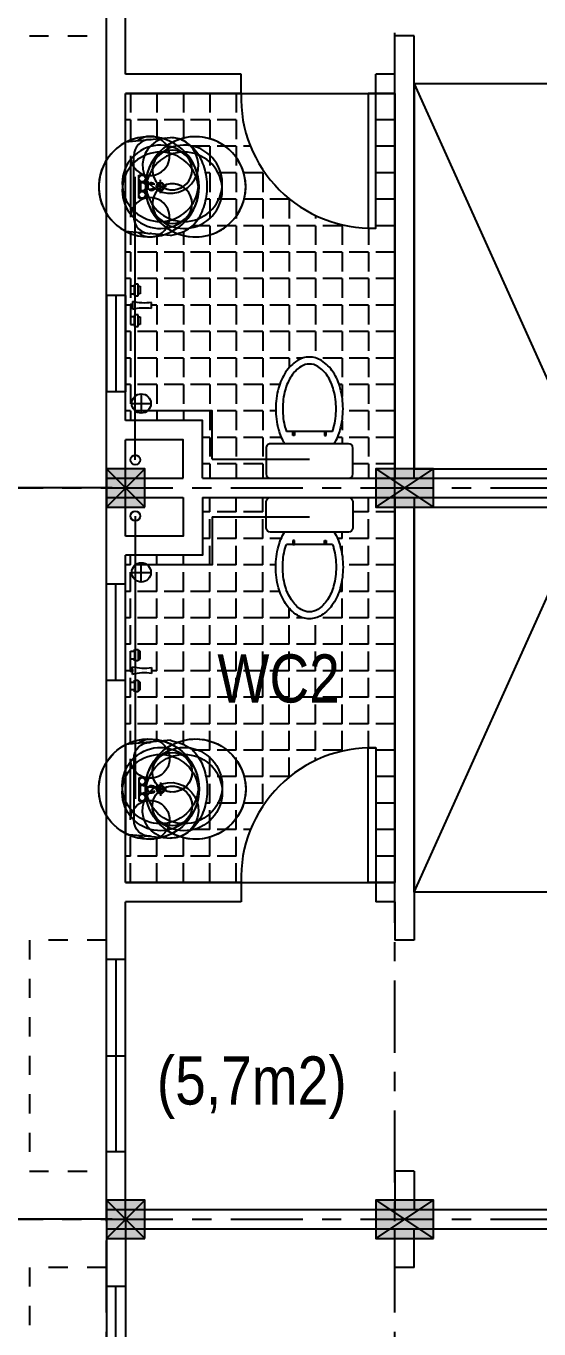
# Model space of a CAD drawing. Header units: millimetres. Extents: x -341 to 79, y 65 to 137.
# Drawn here: x -292.97 to -290.3, y 126.81 to 133.58 of the extents above; entities that cross this region are included whole.
import ezdxf

# ---------------------------------------------------------------- set-up
doc = ezdxf.new("R2010")
doc.units = ezdxf.units.MM
doc.header["$LTSCALE"] = 0.3
doc.header["$MEASUREMENT"] = 0
doc.linetypes.add('ACAD_ISO03W100', pattern=[30, 12, -18])
doc.linetypes.add('CENTER', pattern=[2, 1.25, -0.25, 0.25, -0.25])
doc.layers.get('0').update_dxf_attribs({"linetype": 'CONTINUOUS', "lineweight": 13})
doc.layers.get('DEFPOINTS').update_dxf_attribs({"linetype": 'CONTINUOUS', "lineweight": 13})
for name, color, linetype in [('CHUSO', 141, 'CONTINUOUS'), ('HACTH', 8, 'CONTINUOUS'), ('HATCH', 8, 'CONTINUOUS'), ('KHUNG', 6, 'CONTINUOUS'), ('KT', 8, 'CONTINUOUS'), ('LAYER 1', 1, 'CONTINUOUS'), ('LAYER1', 1, 'CONTINUOUS'), ('LAYER3', 34, 'CONTINUOUS'), ('LAYER8', 8, 'CONTINUOUS'), ('THIETBI', 25, 'CONTINUOUS')]:
    doc.layers.add(name, color=color, linetype=linetype)
doc.styles.add('ATTR', font='romans.shx', dxfattribs={"width": 0.8, "height": 0.7})
doc.styles.add('HELVE-KT', font='VHELVCN.TTF')
doc.dimstyles.new('1-100', dxfattribs={"dimtxt": 0.2, "dimasz": 0.12, "dimexe": 0.12, "dimexo": 0.2, "dimgap": 0.12, "dimtad": 1, "dimdec": 3, "dimzin": 4, "dimdsep": 46, "dimtxsty": 'HELVE-KT', "dimblk1": 'DOT', "dimblk2": 'DOT', "dimsah": 1, "dimcen": -0.18, "dimadec": 3, "dimazin": 0, "dimtfac": 1, "dimtdec": 3, "dimtmove": 2, "dimatfit": 3, "dimldrblk": 'DOT', "dimfxl": 0, "dimtolj": 1, "dimtzin": 4, "dimarcsym": 0})

# ---------------------------------------------------------------- blocks, each defined once
blk = doc.blocks.new('TOILET')
at = {"layer": 'THIETBI', "linetype": 'Continuous'}
for p, q in [((2.25, 0), (-2.25, 0)), ((-2.5, -0.25), (-2.5, -1.75)), ((2.5, -1.75), (2.5, -0.25)), ((-2.25, -2), (2.25, -2)), ((-1.328885587445484, -2.699999999999932), (1.328885587445484, -2.699999999999989)), ((-0.9619002962733703, -2.476023252835319), (-0.9619002962733703, -2.701023903222449)), ((-0.8643275165757132, -2.476023252835319), (-0.9619002962733703, -2.476023252835319)), ((-0.9619002962733703, -2.701023903222449), (-0.8643275165757132, -2.701023903222449)), ((-0.8643275165757132, -2.701023903222449), (-0.8643275165757132, -2.476023252835319)), ((0.8619205168486133, -2.701023903222449), (0.8619205168486133, -2.476023252835319)), ((0.8619205168486133, -2.476023252835319), (0.959493296546043, -2.476023252835319)), ((0.959493296546043, -2.701023903222449), (0.8619205168486133, -2.701023903222449)), ((0.959493296546043, -2.476023252835319), (0.959493296546043, -2.701023903222449))]:
    blk.add_line(p, q, dxfattribs=at)
for centre, radius, start, end in [((-2.25, -0.25), 0.25, 90, 180), ((2.25, -0.25), 0.25, 0, 90), ((-2.25, -1.75), 0.25, 180, 270), ((1.337938406279363, -3.661379033137678), 3.234819193328465, 149.0965747149677, 164.9268623414033), ((-1.337938406280728, -3.661379033138246), 3.234819193329836, 15.07313765860166, 30.90342528502951), ((2.25, -1.75), 0.25, 270, 0), ((2.637457049974273, -4.011362538314529), 4.580641306093185, 164.9268623414104, 180.0000000000054), ((2.637457049974046, -4.011362538315211), 4.180641306093212, 164.9268623413889, 179.9999999999965), ((1.337938406279363, -3.661379033137166), 2.834819193328285, 160.1759760614096, 164.9268623413951), ((-1.337938406280728, -3.661379033138019), 2.834819193329868, 15.07313765856473, 19.82402393859776), ((-2.637457049976319, -4.011362538315325), 4.180641306095254, 5.063761851311246e-12, 15.07313765857124), ((-2.637457049976319, -4.0113625383147), 4.580641306095231, 359.9999999999972, 15.07313765858606), ((2.637457049976774, -4.011362538314927), 4.580641306095572, 180, 195.0731376585856), ((2.637457049976547, -4.011362538314529), 4.180641306095595, 180.0000000000051, 195.0731376585643), ((-2.6374570499745, -4.011362538314586), 4.180641306093665, 344.9268623413959, 359.9999999999953), ((-2.637457049974728, -4.011362538315325), 4.580641306093639, 344.9268623414112, 5.332585182154509e-12), ((1.337938406280728, -4.361346043491835), 3.234819193329827, 195.0731376585933, 213.0315475788831), ((1.337938406280728, -4.361346043491494), 2.834819193329956, 195.0731376585625, 213.0315475788917), ((-1.337938406279591, -4.36134604349229), 2.834819193328596, 326.9684524211129, 344.9268623413986), ((-1.337938406279591, -4.361346043492233), 3.234819193328677, 326.9684524211115, 344.9268623414048), ((0.5168646681931932, -4.895200544554314), 1.85545066632798, 213.0315475788863, 237.5002250693021), ((-0.5168646681929658, -4.89520054455437), 1.855450666327776, 302.4997749306895, 326.968452421117), ((0.5168646681929658, -4.8952005445542), 2.255450666327983, 213.0315475788855, 237.5002250693039), ((0, -5.706522592530462), 0.8934774074695488, 237.5002250693035, 270), ((0, -5.706522592530519), 0.8934774074695326, 270, 302.4997749306894), ((-0.5168646681929658, -4.8952005445542), 2.255450666327892, 302.4997749306941, 326.9684524211124), ((0, -5.706522592530348), 1.293477407469652, 237.5002250693031, 270), ((0, -5.706522592530519), 1.293477407469453, 270, 302.4997749307029)]:
    blk.add_arc(centre, radius, start, end, dxfattribs=at)
blk = doc.blocks.new('la')
at = {"layer": 'THIETBI', "linetype": 'Continuous'}
for p, q in [((-5933.44379870165, 607096.9278938042), (-5954.657236116378, 607330.2757053494)), ((-5445.534738199225, 607330.2757053494), (-5466.748175613953, 607096.9278938042)), ((-5700.095987156405, 607278.0555106837), (-5734.787105645424, 607278.0555106837)), ((-5710.190800530276, 607249.5658061604), (-5715.470036458595, 607195.7922466656)), ((-5700.095987156405, 607309.1017654629), (-5700.095987156405, 607252.294578268)), ((-5665.404868668316, 607278.0555106837), (-5700.095987156405, 607278.0555106837)), ((-5684.721937854214, 607195.7922466656), (-5690.001173785327, 607249.5658061604)), ((-5944.168579871206, 607224.2085182804), (-5944.168579871206, 607229.5737794738)), ((-5759.493611915408, 607200.4494683815), (-5715.012812269291, 607200.4494683815)), ((-5759.493611915408, 607183.478718451), (-5759.493611915408, 607200.4494683815)), ((-5759.493611915408, 607166.5079685205), (-5759.493611915408, 607183.478718451)), ((-5719.692424225992, 607191.9640934139), (-5727.825761422886, 607191.9640934139)), ((-5725.552112052588, 607183.478718451), (-5716.678920921309, 607183.478718451)), ((-5685.179162046312, 607200.4494683815), (-5640.698362400195, 607200.4494683815)), ((-5674.639862261152, 607183.478718451), (-5683.513053392431, 607183.478718451)), ((-5672.366212892717, 607191.9640934139), (-5680.499550089611, 607191.9640934139)), ((-5640.698362400195, 607200.4494683815), (-5640.698362400195, 607183.478718451)), ((-5640.698362400195, 607183.478718451), (-5640.698362400195, 607166.5079685205)), ((-5456.023394444397, 607229.5737794738), (-5456.023394444397, 607224.2085182804)), ((-5700.095987156405, 607139.3547686327), (-5859.314830218813, 607139.3547686327)), ((-5859.31483021858, 607122.3840186977), (-5540.877144096539, 607122.3840186978)), ((-5700.095987156405, 607166.5079685205), (-5759.493611915408, 607166.5079685205)), ((-5727.825761422886, 607174.9933434834), (-5672.366212892717, 607174.9933434834)), ((-5640.698362400195, 607166.5079685205), (-5700.095987156405, 607166.5079685205)), ((-5540.87714409679, 607139.3547686327), (-5700.095987156405, 607139.3547686327)), ((-5466.748175613953, 607096.9278938042), (-5933.44379870165, 607096.9278938042))]:
    blk.add_line(p, q, dxfattribs=at)
for centre, radius in [((-5700.095987156172, 607278.0555106841), 21.21343741315687), ((-5700.095987156172, 607278.0555106841), 16.9707499305255), ((-5742.522861982834, 607183.4787184515), 16.9707499305255), ((-5657.669112330441, 607183.4787184515), 16.9707499305255)]:
    blk.add_circle(centre, radius, dxfattribs=at)
for centre, radius, start, end in [((-5716.921617746491, 607277.7234812875), 198.3889853030901, 106.8298526196501, 126.1394149328383), ((-5698.920439606671, 607218.2127808502), 260.5626604476124, 90, 106.8298526196501), ((-5698.920439606671, 607218.2127808502), 260.5626604477563, 73.17014738034992, 90), ((-5680.919261464987, 607277.7234812875), 198.3889853030873, 53.86058506716174, 73.17014738034992), ((-5786.622446788613, 607339.3522209723), 103.2189295367069, 150.4377224630194, 180), ((-5744.464750194129, 607315.4400154066), 151.686082919052, 126.1394149328383, 150.4377224630194), ((-5653.376129020144, 607315.4400154066), 151.686082919055, 29.56227753698059, 53.86058506716174), ((-5611.218432424728, 607339.3522209723), 103.2189295367252, 0, 29.56227753698059), ((-5809.756896741826, 607330.2757053499), 144.9003393737205, 180, 190.3888578116886), ((-5786.622446788613, 607339.3522209723), 103.2189295367414, 180, 209.5622775369806), ((-5611.218432424728, 607339.3522209723), 103.2189295367332, 330.4377224630194, 0), ((-5744.464750194129, 607363.2644265287), 151.6860829190531, 209.5622775369806, 233.8605850671617), ((-5700.095987156172, 607232.2578273343), 20.03675093646151, 59.74728664221707, 120.2527133577829), ((-5653.376129020144, 607363.2644265287), 151.686082919052, 306.1394149328383, 330.4377224630194), ((-5859.31483021858, 607224.2085182809), 84.85374965263226, 180, 270), ((-5716.921617746491, 607400.9809606525), 198.3889853029024, 233.8605850671617, 253.1701473803499), ((-5698.920439606671, 607460.4916610897), 260.5626604475996, 253.1701473803499, 266.458658478582), ((-5719.692424225759, 607196.2067809005), 4.242687482640058, 270, 354.3929373133142), ((-5698.920439606671, 607460.4916610897), 260.5626604477354, 273.0264019199498, 286.8298526196501), ((-5680.499550089378, 607196.2067809005), 4.242687482625124, 185.6070626866857, 270), ((-5680.919261464987, 607400.9809606525), 198.3889853030186, 286.8298526196501, 306.1394149328383), ((-5540.877144096557, 607224.2085182809), 84.85374965263226, 270, 0), ((-5859.31483021858, 607224.2085182809), 101.8244995831652, 218.2452544057623, 270), ((-5540.877144096557, 607224.2085182809), 101.8244995831627, 270, 321.7547455942377)]:
    blk.add_arc(centre, radius, start, end, dxfattribs=at)
blk.add_spline([(-5445.534738204817, 607330.275705352), (-5488.399266112272, 607435.7992354915), (-5558.166908814947, 607489.0372223724), (-5649.338553096775, 607517.3672669327), (-5750.853421221862, 607517.367266933), (-5842.025065503458, 607489.0372223728), (-5911.792708206598, 607435.7992354913), (-5950.069890455718, 607366.4471325721), (-5954.657236119176, 607330.275705352)], degree=3, dxfattribs=at)
blk = doc.blocks.new('WALFCT1T')
for p, q in [((-5.5, -1), (-5, -1)), ((-5.5, -2), (-5.5, -1)), ((-2.5, -2), (-5.5, -2)), ((-5, -2), (-5, -2.5)), ((-5, -2.5), (-3, -2.5)), ((-3, -1), (-2.5, -1)), ((-3, -2.5), (-3, -2)), ((-2.5, -1), (-2.5, -2)), ((-1, -0.5), (1, -0.5)), ((2.5, -1), (3, -1)), ((2.5, -2), (2.5, -1)), ((5.5, -2), (2.5, -2)), ((3, -2), (3, -2.5)), ((3, -2.5), (5, -2.5)), ((5, -1), (5.5, -1)), ((5, -2.5), (5, -2)), ((5.5, -1), (5.5, -2)), ((0.75, -5.5), (-0.75, -5.5))]:
    blk.add_line(p, q)
for points in [[(-3, 0), (-3, -1), (-5, -1), (-5, 0)], [(-0.25, -0.5), (-0.25, 0), (0.25, 0), (0.25, -0.5)], [(5, 0), (5, -1), (3, -1), (3, 0)]]:
    blk.add_lwpolyline(points, close=True)
for centre, radius, start, end in [((-13.26580000000001, -3.619500000000016), 12.65625, 351.4554000000001, 14.26943), ((13.26579999999998, -3.619500000000016), 12.65624, 165.7306, 188.5446)]:
    blk.add_arc(centre, radius, start, end)
at = {"style": 'ATTR', "width": 0.8, "flags": 9}
blk.add_attdef('ESTCODE', (0, 0), '', height=0.7, dxfattribs=at)
blk = doc.blocks.new('_DOT')
at = {"color": 0, "linetype": 'ByBlock'}
blk.add_line((-0.5, 0), (-1, 0), dxfattribs=at)
at = {"color": 0, "linetype": 'ByBlock', "const_width": 0.5}
blk.add_lwpolyline([(-0.25, 0, 1), (0.25, 0, 1)], format="xyb", close=True, dxfattribs=at)
blk = doc.blocks.new('*D39')
at = {"layer": 'DEFPOINTS', "color": 0, "lineweight": -2, "ltscale": 5}
for p in [(-293.6521044850483, 127.3824577461784), (-292.3186054648791, 127.3824577461784), (-292.3186054648791, 123.5824577460737)]:
    blk.add_point(p, dxfattribs=at)
at = {"layer": 'LAYER 1', "color": 0, "lineweight": -2, "ltscale": 5}
for p, q in [((-292.518605464879, 127.3824577461784), (-293.7721044850483, 127.3824577461784)), ((-293.6521044850483, 123.7024577460737), (-293.6521044850483, 127.2624577461784)), ((-292.518605464879, 123.5824577460737), (-293.7721044850483, 123.5824577460737))]:
    blk.add_line(p, q, dxfattribs=at)
at = {"layer": 'LAYER 1', "color": 0, "lineweight": -2, "ltscale": 5, "xscale": 0.12, "yscale": 0.12, "zscale": 0.12}
for p, rotation in [((-293.6521044850483, 127.3824577461784), 90), ((-293.6521044850483, 123.5824577460737), 270)]:
    blk.add_blockref('_DOT', p, dxfattribs=dict(at, rotation=rotation))
at = {"layer": 'LAYER 1', "color": 0, "ltscale": 5, "insert": (-293.8742378183816, 125.482457746126), "char_height": 0.2, "attachment_point": 5, "rotation": 90, "style": 'HELVE-KT'}
blk.add_mtext('\\A1;3.800', dxfattribs=at)
blk = doc.blocks.new('*D40')
at = {"layer": 'DEFPOINTS', "color": 0, "lineweight": -2, "ltscale": 5}
for p in [(-293.6521044850483, 131.1824577461086), (-292.3186054648791, 131.1824577461086), (-292.3186054648791, 127.3824577461784)]:
    blk.add_point(p, dxfattribs=at)
at = {"layer": 'LAYER 1', "color": 0, "lineweight": -2, "ltscale": 5}
for p, q in [((-292.518605464879, 131.1824577461086), (-293.7721044850483, 131.1824577461086)), ((-293.6521044850484, 127.5024577461784), (-293.6521044850483, 131.0624577461086)), ((-292.518605464879, 127.3824577461784), (-293.7721044850484, 127.3824577461784))]:
    blk.add_line(p, q, dxfattribs=at)
at = {"layer": 'LAYER 1', "color": 0, "lineweight": -2, "ltscale": 5, "xscale": 0.12, "yscale": 0.12, "zscale": 0.12}
for p, rotation in [((-293.6521044850483, 131.1824577461086), 90), ((-293.6521044850484, 127.3824577461784), 270)]:
    blk.add_blockref('_DOT', p, dxfattribs=dict(at, rotation=rotation))
at = {"layer": 'LAYER 1', "color": 0, "ltscale": 5, "insert": (-293.8742378183817, 129.2824577461435), "char_height": 0.2, "attachment_point": 5, "rotation": 90, "style": 'HELVE-KT'}
blk.add_mtext('\\A1;3.800', dxfattribs=at)
blk = doc.blocks.new('*D41')
at = {"layer": 'DEFPOINTS', "color": 0, "lineweight": -2, "ltscale": 5}
for p in [(-293.6521044850483, 135.0824577461319), (-292.3186054648791, 135.0824577461319), (-292.3186054648791, 131.1824577461086)]:
    blk.add_point(p, dxfattribs=at)
at = {"layer": 'LAYER 1', "color": 0, "lineweight": -2, "ltscale": 5}
for p, q in [((-292.518605464879, 135.0824577461319), (-293.7721044850483, 135.0824577461319)), ((-293.6521044850483, 131.3024577461086), (-293.6521044850483, 134.9624577461319)), ((-292.518605464879, 131.1824577461086), (-293.7721044850483, 131.1824577461086))]:
    blk.add_line(p, q, dxfattribs=at)
at = {"layer": 'LAYER 1', "color": 0, "lineweight": -2, "ltscale": 5, "xscale": 0.12, "yscale": 0.12, "zscale": 0.12}
for p, rotation in [((-293.6521044850483, 135.0824577461319), 90), ((-293.6521044850483, 131.1824577461086), 270)]:
    blk.add_blockref('_DOT', p, dxfattribs=dict(at, rotation=rotation))
at = {"layer": 'LAYER 1', "color": 0, "ltscale": 5, "insert": (-293.8742378183817, 133.1324577461202), "char_height": 0.2, "attachment_point": 5, "rotation": 90, "style": 'HELVE-KT'}
blk.add_mtext('\\A1;3.900', dxfattribs=at)

msp = doc.modelspace()

# ---------------------------------------------------------------- hatches: boundary and pattern name
at = {"layer": 'LAYER8', "lineweight": -2, "ltscale": 0.08}
h = msp.add_hatch(color=256, dxfattribs=at)
h.paths.add_polyline_path([(-292.4484424192859, 131.1824577461668), (-292.5484424192626, 131.2824577460271), (-292.5484424193208, 131.0824577461319)])
h.paths.add_polyline_path([(-292.4484424193441, 131.1824577461086), (-292.5484424192626, 131.0824577461319), (-292.3484424191927, 131.0824577461319)])
h.paths.add_polyline_path([(-292.3484424193092, 131.2824577460853), (-292.4484424192859, 131.1824577461086), (-292.3484424193092, 131.0824577461319)])
h.paths.add_polyline_path([(-292.3484424193092, 131.2824577460853), (-292.5484424192626, 131.2824577461435), (-292.4484424192859, 131.1824577461086)])
h = msp.add_hatch(color=256, dxfattribs=at)
h.paths.add_polyline_path([(-291.1484424192975, 131.2824577461435), (-291.1484424194139, 131.0824577461319), (-290.9984424193906, 131.1824577461668)])
h.paths.add_polyline_path([(-290.9984424193906, 131.1824577461668), (-290.8484424193674, 131.2824577461435), (-291.1484424192975, 131.2824577461435)])
h.paths.add_polyline_path([(-291.1484424193557, 131.0824577461901), (-290.8484424193092, 131.0824577461901), (-290.9984424193906, 131.1824577461668)])
h.paths.add_polyline_path([(-290.9984424193324, 131.182457746225), (-290.8484424193092, 131.0824577461319), (-290.8484424193092, 131.2824577462017)])
h = msp.add_hatch(color=256, dxfattribs=at)
h.paths.add_polyline_path([(-292.4484424192859, 127.3824577461784), (-292.5484424192626, 127.4824577460387), (-292.5484424193208, 127.2824577460853)])
h.paths.add_polyline_path([(-292.4484424193441, 127.3824577461202), (-292.5484424192626, 127.2824577461435), (-292.3484424191927, 127.2824577461435)])
h.paths.add_polyline_path([(-292.3484424193092, 127.4824577460387), (-292.4484424192859, 127.3824577461202), (-292.3484424193092, 127.2824577461435)])
h.paths.add_polyline_path([(-292.3484424193092, 127.4824577460969), (-292.5484424192626, 127.4824577461551), (-292.4484424192859, 127.3824577461202)])
h = msp.add_hatch(color=256, dxfattribs=at)
h.paths.add_polyline_path([(-291.1484424192975, 127.4824577462134), (-291.1484424194139, 127.2824577462017), (-290.9984424193906, 127.3824577462366)])
h.paths.add_polyline_path([(-290.9984424193906, 127.3824577461784), (-290.8484424193674, 127.4824577462134), (-291.1484424192975, 127.4824577462134)])
h.paths.add_polyline_path([(-291.1484424193557, 127.2824577462017), (-290.8484424193092, 127.2824577462017), (-290.9984424193906, 127.3824577462366)])
h.paths.add_polyline_path([(-290.9984424193324, 127.3824577462366), (-290.8484424193092, 127.2824577462017), (-290.8484424193092, 127.4824577462134)])
at = {"layer": 'THIETBI', "ltscale": 5}
h = msp.add_hatch(dxfattribs=at)
h.set_pattern_fill('ANGLE', color=256, scale=0.5, angle=90, style=0)
h.set_pattern_definition([(270, (-291.0484424193208, 133.2324577462134), (-0.1375, 8.419446744138055e-18), [0.1, -0.0375]), (180, (-291.0484424193208, 133.2324577462134), (0, 0.1375), [0.1, -0.0375])])
edge = h.paths.add_edge_path()
edge.add_line((-292.048442419379, 131.2324577462134), (-292.048442419379, 131.5324577462599))
edge.add_line((-292.048442419379, 131.5324577462017), (-292.4484424193441, 131.5324577462017))
edge.add_line((-292.4484424193441, 131.5324577462017), (-292.4484424192859, 132.5149788812707))
edge.add_line((-292.4484424192859, 132.5149788812707), (-292.2151299615442, 132.493768656612))
edge.add_spline(control_points=[(-292.2151299615442, 132.493768656612), (-292.1770494829332, 132.5037317878889), (-292.109627289691, 132.521371696421), (-292.0505515840421, 132.6072929455406), (-292.0229562338725, 132.6986971060252), (-292.0230338050104, 132.7977292852449), (-292.0503405404677, 132.8904039134943), (-292.1034091167901, 132.9618138778462), (-292.1642567067691, 132.9990291982978), (-292.20293762086, 133.0019655896905), (-292.2151299615442, 133.0028911490664)], knot_values=[0, 0, 0, 0, 113.8972482804107, 201.6571891156827, 297.1289658135357, 398.6438339386224, 494.115610636184, 581.8755514722499, 661.0895455658089, 697.5507014357958, 697.5507014357958, 697.5507014357958, 697.5507014357958], degree=3, periodic=0)
edge.add_line((-292.2151299615442, 133.0028911490664), (-292.4484424194023, 132.9816809243495))
edge.add_line((-292.4484424194023, 132.9816809244077), (-292.4484424194023, 133.2324577462716))
edge.add_line((-292.4484424194023, 133.2324577462134), (-291.8484424193674, 133.2324577462134))
edge.add_arc((-291.1684424193161, 133.2124577462529), 0.6802940541319764, 538.3153156843376, 631.6846843193015)
edge.add_line((-291.1484424192975, 132.5324577462017), (-291.1484424193557, 133.2324577462134))
edge.add_line((-291.1484424193557, 133.2324577462134), (-291.0484424193208, 133.2324577462134))
edge.add_line((-291.0484424193208, 133.2324577462134), (-291.0484424193208, 131.2824577462017))
edge.add_line((-291.0484424193208, 131.2824577462017), (-291.1484424193557, 131.2824577462017))
edge.add_line((-291.1484424193557, 131.2824577462017), (-291.1484424193557, 131.2324577462134))
edge.add_line((-291.1484424193557, 131.2324577461551), (-291.2887697318736, 131.2324577461551))
edge.add_ellipse((-291.290738855191, 131.2549577462343), major_axis=(-0.0159099025959166, -0.0159099025959166), ratio=0.9999999987998788, start_angle=45.00000003438093, end_angle=134.9999999656191)
edge.add_line((-291.2682388551119, 131.2549577465253), (-291.2682388552865, 131.3899577465347))
edge.add_ellipse((-291.290738855191, 131.3899577462436), major_axis=(-0.01590990257682279, -0.01590990257682278), ratio=0.9999999986131138, start_angle=134.9999999602686, end_angle=225.0000000397314)
edge.add_line((-291.2907388554821, 131.4124577463228), (-291.3638506156793, 131.4124577463228))
edge.add_ellipse((-291.6136533118486, 131.5619818593115), major_axis=(-0.2058626336902675, -0.2058626336902675), ratio=0.9999999968645723, start_angle=104.0965746727707, end_angle=119.9268622637728)
edge.add_ellipse((-291.7306099898349, 131.5934803747661), major_axis=(-0.2915102284462119, -0.2915102284462117), ratio=0.999999998837754, start_angle=119.9268623122063, end_angle=134.9999999667041)
edge.add_ellipse((-291.7306099898349, 131.5934803747661), major_axis=(-0.2915102284462128, 0.2915102284462128), ratio=0.9999999988377523, start_angle=225.0000000332959, end_angle=240.0731376877937)
edge.add_ellipse((-291.6136533118486, 131.6249788902789), major_axis=(-0.2058626328327546, -0.2058626328327545), ratio=0.9999999969642844, start_angle=150.0731375861138, end_angle=168.0315475479937)
edge.add_ellipse((-291.5397566754189, 131.6730257953606), major_axis=(-0.1435360015145571, -0.1435360015145571), ratio=0.9999999990923838, start_angle=168.0315475713212, end_angle=192.5002250834314)
edge.add_ellipse((-291.4932388552632, 131.7460447797059), major_axis=(-0.08231639814443893, -0.08231639814443893), ratio=0.9999999992607727, start_angle=192.5002250840912, end_angle=225.0000000211773)
edge.add_ellipse((-291.4932388552632, 131.7460447797059), major_axis=(-0.08231639814443893, 0.08231639814443893), ratio=0.9999999992607727, start_angle=314.9999999788227, end_angle=347.4997749159088)
edge.add_ellipse((-291.4467210351075, 131.6730257953606), major_axis=(-0.1435360015145571, 0.1435360015145571), ratio=0.9999999990923826, start_angle=347.4997749165686, end_angle=371.9684524286787)
edge.add_ellipse((-291.3728243986778, 131.6249788902789), major_axis=(-0.2058626328327546, 0.2058626328327547), ratio=0.9999999969642842, start_angle=11.96845245200624, end_angle=29.92686241388616)
edge.add_ellipse((-291.2558677206915, 131.5934803747661), major_axis=(-0.2915102284462119, -0.2915102284462117), ratio=0.999999998837754, start_angle=-60.07313768779372, end_angle=-45.0000000332959)
edge.add_ellipse((-291.2558677206915, 131.5934803747661), major_axis=(-0.2915102284462128, 0.2915102284462128), ratio=0.9999999988377523, start_angle=45.00000003329593, end_angle=60.07313768779376)
edge.add_ellipse((-291.3728243986778, 131.5619818593115), major_axis=(-0.2058626336902668, 0.2058626336902669), ratio=0.9999999968645755, start_angle=60.07313773622711, end_angle=75.90342532722924)
edge.add_line((-291.6226270948471, 131.4124577462646), (-291.6957388554518, 131.4124577462646))
edge.add_ellipse((-291.6957388553354, 131.3899577462436), major_axis=(-0.0159099025959166, -0.0159099025959166), ratio=0.9999999987998788, start_angle=225.0000000343809, end_angle=314.9999999656191)
edge.add_line((-291.7182388553563, 131.3899577453123), (-291.7182388553563, 131.2549577472238))
edge.add_ellipse((-291.6957388553354, 131.2549577462343), major_axis=(-0.0159099025959166, 0.0159099025959166), ratio=0.9999999987998787, start_angle=45.00000003438094, end_angle=134.9999999656191)
edge.add_line((-291.6977079788274, 131.2324577462134), (-292.048442419379, 131.2324577462134))
edge = h.paths.add_edge_path(flags=16)
edge.add_ellipse((-292.3506679750215, 132.3965450856924), major_axis=(-0.1789864041828411, 0.178986404182841), ratio=0.999999999898956, start_angle=120.73057000353941, end_angle=143.5446000034201, ccw=False)
edge.add_line((-292.413057975057, 132.1512294713031), (-292.4130579749988, 132.1362290854306))
edge.add_line((-292.4130579749988, 132.1362290854306), (-292.4230579750663, 132.1362290854306))
edge.add_line((-292.4230579750663, 132.1362290854306), (-292.4230579750663, 132.1262290854212))
edge.add_line((-292.4230579750663, 132.1262290854212), (-292.4130579751152, 132.1262290854212))
edge.add_line((-292.4130579751152, 132.1262290854212), (-292.413057975057, 132.1112284945413))
edge.add_ellipse((-292.3506679750215, 131.8659130851594), major_axis=(-0.1789862627049081, -0.1789862627049081), ratio=0.999999999893888, start_angle=216.4554000032152, end_angle=239.2693999915702, ccw=False)
edge.add_line((-292.3130579749639, 132.1162281984436), (-292.3130560500948, 132.1462300444693))
h.paths.add_polyline_path([(-292.373057975078, 132.2312290855772), (-292.3830579750873, 132.2312290855772), (-292.3830579750873, 132.2412290855283), (-292.4030579750477, 132.2412290855283), (-292.4030579750477, 132.231229085519), (-292.4230579750663, 132.231229085519), (-292.4230579750663, 132.1912290854818), (-292.4030579750477, 132.1912290854818), (-292.4030579750477, 132.1812290854725), (-292.3830579750873, 132.1812290854725), (-292.3830579750873, 132.1912290854818), (-292.3730579750198, 132.1912290854818)], flags=16)
h.paths.add_polyline_path([(-292.373057975078, 132.07122908537), (-292.3830579750873, 132.0712290854282), (-292.3830579750873, 132.0812290853793), (-292.4030579750477, 132.0812290853793), (-292.4030579750477, 132.07122908537), (-292.4230579750663, 132.07122908537), (-292.4230579750663, 132.0312290853328), (-292.4030579750477, 132.0312290853328), (-292.4030579750477, 132.0212290853817), (-292.3830579750873, 132.0212290853817), (-292.3830579750291, 132.0312290853328), (-292.3730579749616, 132.031229085391)], flags=16)
h.paths.add_polyline_path([(-292.3667710481612, 131.6713325328748, 1), (-292.3667710481612, 131.5713325328981, 1)], flags=16)
h = msp.add_hatch(dxfattribs=at)
h.set_pattern_fill('ANGLE', color=256, scale=0.5, angle=90, style=0)
h.set_pattern_definition([(90, (-291.0484424193208, 129.1324577461202), (-0.1375, 8.419446744138055e-18), [0.1, -0.0375]), (180, (-291.0484424193208, 129.1324577461202), (-1.683889348827611e-17, -0.1375), [0.1, -0.0375])])
edge = h.paths.add_edge_path()
edge.add_line((-292.048442419379, 131.1324577461784), (-292.048442419379, 130.8324577461319))
edge.add_line((-292.048442419379, 130.8324577461319), (-292.4484424193441, 130.8324577461319))
edge.add_line((-292.4484424193441, 130.8324577461319), (-292.4484424192859, 129.8499366110629))
edge.add_line((-292.4484424192859, 129.8499366111211), (-292.2151299615442, 129.8711468357798))
edge.add_spline(control_points=[(-292.2151299615442, 129.8711468357216), (-292.1770494829332, 129.8611837045029), (-292.109627289691, 129.8435437959708), (-292.0505515840421, 129.7576225468512), (-292.0229562338725, 129.6662183863083), (-292.0230338050104, 129.5671862070887), (-292.0503405404677, 129.4745115788975), (-292.1034091167901, 129.4031016145456), (-292.1642567067691, 129.365886294094), (-292.20293762086, 129.3629499027012), (-292.2151299615442, 129.3620243432671)], knot_values=[0, 0, 0, 0, 113.8972482804107, 201.6571891156827, 297.1289658135357, 398.6438339386224, 494.115610636184, 581.8755514722499, 661.0895455658089, 697.5507014357958, 697.5507014357958, 697.5507014357958, 697.5507014357958], degree=3, periodic=0)
edge.add_line((-292.2151299615442, 129.3620243432671), (-292.4484424194023, 129.3832345679841))
edge.add_line((-292.4484424194023, 129.3832345679841), (-292.4484424194023, 129.1324577461202))
edge.add_line((-292.4484424194023, 129.1324577461202), (-291.8484424193674, 129.1324577461202))
edge.add_arc((-291.1684424193161, 129.1524577460806), 0.6802940541319764, 88.31531568069852, 181.6846843156624, ccw=False)
edge.add_line((-291.1484424192975, 129.8324577461901), (-291.1484424193557, 129.1324577461784))
edge.add_line((-291.1484424193557, 129.1324577461784), (-291.0484424193208, 129.1324577461784))
edge.add_line((-291.0484424193208, 129.1324577461784), (-291.0484424193208, 131.0824577461901))
edge.add_line((-291.0484424193208, 131.0824577461319), (-291.1484424193557, 131.0824577461319))
edge.add_line((-291.1484424193557, 131.0824577461901), (-291.1484424193557, 131.1324577461784))
edge.add_line((-291.1484424193557, 131.1324577461784), (-291.2887697318736, 131.1324577461784))
edge.add_ellipse((-291.290738855191, 131.1099577460993), major_axis=(-0.0159099025959166, 0.0159099025959166), ratio=0.9999999987998788, start_angle=225.0000000343809, end_angle=314.99999996561905, ccw=False)
edge.add_line((-291.2682388551119, 131.1099577458664), (-291.2682388552865, 130.9749577458571))
edge.add_ellipse((-291.290738855191, 130.97495774609), major_axis=(-0.01590990257682279, 0.01590990257682278), ratio=0.9999999986131138, start_angle=134.9999999602686, end_angle=225.0000000397314, ccw=False)
edge.add_line((-291.2907388554821, 130.952457746069), (-291.3638506156793, 130.9524577461272))
edge.add_ellipse((-291.6136533118486, 130.8029336330803), major_axis=(-0.2058626336902675, 0.2058626336902675), ratio=0.9999999968645723, start_angle=240.07313773622718, end_angle=255.9034253272293, ccw=False)
edge.add_ellipse((-291.7306099898349, 130.7714351175675), major_axis=(-0.2915102284462119, 0.2915102284462117), ratio=0.999999998837754, start_angle=225.0000000332959, end_angle=240.0731376877937, ccw=False)
edge.add_ellipse((-291.7306099898349, 130.7714351175675), major_axis=(-0.2915102284462128, -0.2915102284462128), ratio=0.9999999988377523, start_angle=119.92686231220631, end_angle=134.9999999667041, ccw=False)
edge.add_ellipse((-291.6136533118486, 130.7399366021129), major_axis=(-0.2058626328327546, 0.2058626328327545), ratio=0.9999999969642844, start_angle=191.9684524520063, end_angle=209.9268624138862, ccw=False)
edge.add_ellipse((-291.5397566754189, 130.691889696973), major_axis=(-0.1435360015145571, 0.1435360015145571), ratio=0.9999999990923838, start_angle=167.4997749165686, end_angle=191.9684524286788, ccw=False)
edge.add_ellipse((-291.4932388552632, 130.6188707126859), major_axis=(-0.08231639814443893, 0.08231639814443893), ratio=0.9999999992607727, start_angle=134.9999999788227, end_angle=167.4997749159088, ccw=False)
edge.add_ellipse((-291.4932388552632, 130.6188707126859), major_axis=(-0.08231639814443893, -0.08231639814443893), ratio=0.9999999992607727, start_angle=12.500225084091198, end_angle=45.0000000211773, ccw=False)
edge.add_ellipse((-291.4467210351075, 130.691889696973), major_axis=(-0.1435360015145571, -0.1435360015145571), ratio=0.9999999990923826, start_angle=-11.968452428678688, end_angle=12.500225083431417, ccw=False)
edge.add_ellipse((-291.3728243986778, 130.7399366021129), major_axis=(-0.2058626328327546, -0.2058626328327547), ratio=0.9999999969642842, start_angle=330.07313758611383, end_angle=348.03154754799374, ccw=False)
edge.add_ellipse((-291.2558677206915, 130.7714351175675), major_axis=(-0.2915102284462119, 0.2915102284462117), ratio=0.999999998837754, start_angle=405.0000000332959, end_angle=420.07313768779375, ccw=False)
edge.add_ellipse((-291.2558677206915, 130.7714351175675), major_axis=(-0.2915102284462128, -0.2915102284462128), ratio=0.9999999988377523, start_angle=299.92686231220625, end_angle=314.9999999667041, ccw=False)
edge.add_ellipse((-291.3728243986778, 130.8029336330803), major_axis=(-0.2058626336902668, -0.2058626336902669), ratio=0.9999999968645755, start_angle=284.09657467277077, end_angle=299.9268622637729, ccw=False)
edge.add_line((-291.6226270948471, 130.952457746069), (-291.6957388554518, 130.952457746069))
edge.add_ellipse((-291.6957388553354, 130.97495774609), major_axis=(-0.0159099025959166, 0.0159099025959166), ratio=0.9999999987998788, start_angle=45.00000003438089, end_angle=134.9999999656191, ccw=False)
edge.add_line((-291.7182388553563, 130.9749577470213), (-291.7182388553563, 131.1099577451097))
edge.add_ellipse((-291.6957388553354, 131.1099577460993), major_axis=(-0.0159099025959166, -0.0159099025959166), ratio=0.9999999987998787, start_angle=225.0000000343809, end_angle=314.99999996561905, ccw=False)
edge.add_line((-291.6977079788274, 131.1324577461784), (-292.048442419379, 131.1324577461784))
edge = h.paths.add_edge_path(flags=16)
edge.add_ellipse((-292.3506679750215, 129.9683704066412), major_axis=(-0.1789864041828411, -0.178986404182841), ratio=0.999999999898956, start_angle=216.4553999965799, end_angle=239.2694299964606)
edge.add_line((-292.413057975057, 130.2136860210305), (-292.4130579749988, 130.228686406903))
edge.add_line((-292.4130579749988, 130.228686406903), (-292.4230579750663, 130.228686406903))
edge.add_line((-292.4230579750663, 130.228686406903), (-292.4230579750663, 130.2386864069123))
edge.add_line((-292.4230579750663, 130.2386864069123), (-292.4130579751152, 130.2386864069123))
edge.add_line((-292.4130579751152, 130.2386864069123), (-292.413057975057, 130.2536869977923))
edge.add_ellipse((-292.3506679750215, 130.4990024071741), major_axis=(-0.1789862627049081, 0.1789862627049081), ratio=0.999999999893888, start_angle=120.7306000084298, end_angle=143.5445999967848)
edge.add_line((-292.3130579749639, 130.2486872939482), (-292.3130560500948, 130.2186854478643))
h.paths.add_polyline_path([(-292.373057975078, 130.1336864068145), (-292.3830579750873, 130.1336864068145), (-292.3830579750873, 130.1236864068052), (-292.4030579750477, 130.1236864068634), (-292.4030579750477, 130.1336864068728), (-292.4230579750663, 130.1336864068145), (-292.4230579750663, 130.1736864068518), (-292.4030579750477, 130.1736864068518), (-292.4030579750477, 130.1836864068611), (-292.3830579750873, 130.1836864069193), (-292.3830579750873, 130.1736864068518), (-292.3730579750198, 130.1736864068518)], flags=16)
h.paths.add_polyline_path([(-292.373057975078, 130.2936864069636), (-292.3830579750873, 130.2936864069636), (-292.3830579750873, 130.2836864070125), (-292.4030579750477, 130.2836864069542), (-292.4030579750477, 130.2936864069636), (-292.4230579750663, 130.2936864069636), (-292.4230579750663, 130.3336864070008), (-292.4030579750477, 130.3336864070008), (-292.4030579750477, 130.3436864070101), (-292.3830579750873, 130.3436864070101), (-292.3830579750291, 130.333686407059), (-292.3730579749616, 130.3336864070008)], flags=16)
h.paths.add_polyline_path([(-292.3667710481612, 130.6935829594588, -1), (-292.3667710481612, 130.7935829594937, -1)], flags=16)

# ---------------------------------------------------------------- linework, layer by layer
at = {"layer": 'HACTH', "lineweight": -2, "ltscale": 0.08}
for centre in [(-292.3981167790071, 131.3284631683594), (-292.3981167790071, 131.0364523239451)]:
    msp.add_circle(centre, 0.02535166814884446, dxfattribs=at)
at = {"layer": 'HATCH', "linetype": 'CENTER'}
for points in [[(-292.5484424193208, 110.6978511236813), (-292.5484424193208, 135.5709000436329)], [(-291.0484424193208, 110.6978511236813), (-291.0484424193208, 135.5709000436329)], [(-295.2773880989196, 131.1824577461086), (-282.6696929941616, 131.1824577461086)], [(-295.2773880989196, 127.3824577461784), (-282.6696929941616, 127.3824577461784)]]:
    msp.add_lwpolyline(points, dxfattribs=at)
at = {"layer": 'HATCH', "linetype": 'ACAD_ISO03W100', "ltscale": 0.01}
for points in [[(-292.5484424193208, 134.7324577461202), (-292.5484424193208, 134.7324577461202), (-292.9484424193208, 134.7324577461202), (-292.9484424193208, 133.5324577461202), (-292.5484424193208, 133.5324577461202)], [(-292.5484424193208, 128.8324577460969), (-292.5484424193208, 128.8324577460969), (-292.9484424193208, 128.8324577460969), (-292.9484424193208, 127.6324577460969), (-292.5484424193208, 127.6324577460969)], [(-292.5484424193208, 127.1324577461435), (-292.5484424193208, 127.1324577461435), (-292.9484424193208, 127.1324577461435), (-292.9484424193208, 125.9324577461435), (-292.5484424193208, 125.9324577461435)]]:
    msp.add_lwpolyline(points, dxfattribs=at)
at = {"layer": 'KHUNG', "linetype": 'Continuous', "ltscale": 0.08}
for points in [[(-292.3981167790071, 131.3284631683594), (-292.3981167790071, 132.7983299027283)], [(-291.9981167790712, 131.3327833864514), (-291.9981167790712, 131.5827833864514), (-292.3981167790071, 131.5827833864514)], [(-291.998116779042, 131.3327833864514), (-291.4932388552341, 131.3327833864514)], [(-292.3981167790071, 131.0364523239451), (-292.3981167790071, 129.5665855895762)], [(-291.9981167790712, 131.0321321058531), (-291.9981167790712, 130.7821321058531), (-292.3981167790071, 130.7821321058531)], [(-291.998116779042, 131.0321321058531), (-291.4932388552341, 131.0321321058531)]]:
    msp.add_lwpolyline(points, dxfattribs=at)
at = {"layer": 'LAYER 1', "ltscale": 5}
for p, q in [((-292.4167710481495, 131.6213325327701), (-292.3167710481728, 131.6213325327701)), ((-292.3667710481612, 131.6713325327584), (-292.3667710481612, 131.5713325327817)), ((-292.3667710481612, 130.6935829594588), (-292.3667710481612, 130.7935829594355)), ((-292.4167710481495, 130.7435829594471), (-292.3167710481728, 130.7435829594471))]:
    msp.add_line(p, q, dxfattribs=at)
for centre in [(-292.3667710481612, 131.6213325327701), (-292.3667710481612, 130.7435829594471)]:
    msp.add_circle(centre, 0.05, dxfattribs=at)
at = {"layer": 'LAYER8', "lineweight": -2, "ltscale": 0.08}
for p, q in [((-291.8484424193674, 133.2324577469701), (-291.1484424192975, 133.2324577469701)), ((-292.5484424193208, 131.0824577461319), (-292.3484424193092, 131.2824577461435)), ((-292.5484424193208, 131.2824577461435), (-292.3484424193092, 131.0824577461319)), ((-291.1484424193557, 131.0824577461901), (-290.8484424193674, 131.2824577462017)), ((-291.1484424193557, 131.2824577462017), (-290.8484424193674, 131.0824577461901)), ((-291.8484424193674, 129.1324577452471), (-291.1484424192975, 129.1324577452471)), ((-292.5484424193208, 127.7324577461551), (-292.5484424193208, 128.7324577460969)), ((-292.4984424193324, 128.7324577460969), (-292.4984424193324, 127.7324577461551)), ((-292.4484424193441, 127.7324577461551), (-292.4484424193441, 128.7324577460969)), ((-292.5484424193208, 128.2324577461551), (-292.4484424194023, 128.2324577461551)), ((-292.5484424193208, 127.2824577461435), (-292.3484424193092, 127.4824577461551)), ((-292.5484424193208, 127.4824577461551), (-292.3484424193092, 127.2824577461435)), ((-291.1484424193557, 127.2824577462017), (-290.8484424193674, 127.4824577462134)), ((-291.1484424193557, 127.4824577462134), (-290.8484424193674, 127.2824577462017)), ((-292.5484424193208, 127.0324577461435), (-292.5484424193208, 126.0324577461435)), ((-292.4984424193324, 126.0324577461435), (-292.4984424193324, 127.0324577461435)), ((-292.4484424193441, 127.0324577461435), (-292.4484424193441, 126.0324577461435))]:
    msp.add_line(p, q, dxfattribs=at)
for points in [[(-292.5484424193208, 131.1824577461086), (-292.5484424193208, 133.6324577461202)], [(-292.4484424193441, 133.3324577461319), (-292.4484424193441, 133.6324577461202)], [(-291.0484424193208, 133.3324577461319), (-291.0484424193208, 133.5324577461435)], [(-290.9484424193441, 133.5324577461435), (-291.0484424193208, 133.5324577461435)], [(-290.9484424193441, 133.3324577461319), (-290.9484424193441, 133.5324577461435)], [(-291.8484424193674, 133.3324577461319), (-292.4484424193441, 133.3324577461319)], [(-291.8484424193674, 133.3324577461319), (-292.4484424193441, 133.3324577461319)], [(-291.8484424193674, 133.2324577461551), (-291.8484424193674, 133.3324577461319)], [(-291.0484424193208, 133.3324577461319), (-291.1484424192975, 133.3324577461319)], [(-291.0484424193208, 133.3324577461319), (-291.1484424192975, 133.3324577461319)], [(-291.1484424192975, 133.2324577460969), (-291.1484424192975, 133.3324577461319)], [(-290.9484424193441, 131.2324577461551), (-290.9484424193441, 133.3324577461319)], [(-291.8484424193674, 133.2324577461551), (-292.4484424193441, 133.2324577461551)], [(-292.4484424193441, 133.2324577461551), (-291.8484424193674, 133.2324577461551)], [(-292.4484424193441, 131.5324577461435), (-292.4484424193441, 133.2324577461551)], [(-291.0484424193208, 133.2324577460969), (-291.1484424192975, 133.2324577460969)], [(-291.1484424192975, 133.2324577460969), (-291.0484424193208, 133.2324577460969)], [(-292.4484424193441, 132.1824577461319), (-292.5484424193208, 132.1824577461319)], [(-292.5484424193208, 132.1824577461319), (-292.5484424193208, 131.6824577461319)], [(-292.4984424193324, 132.1824577461319), (-292.4984424193324, 131.6824577461319)], [(-292.4484424193441, 132.1824577461319), (-292.4484424193441, 131.6824577461319)], [(-292.4484424193441, 131.6824577461319), (-292.5484424193208, 131.6824577461319)], [(-292.048442419379, 131.2324577461551), (-292.048442419379, 131.5324577461435), (-292.4484424193441, 131.5324577461435)], [(-292.1484424193557, 131.2324577461551), (-292.1484424193557, 131.4324577461086), (-292.4484424193441, 131.4324577461086)], [(-292.4484424193441, 131.1824577461086), (-292.4484424193441, 131.4324577461086)], [(-292.5484424193208, 131.2324577461551), (-292.1484424193557, 131.2324577461551)], [(-292.048442419379, 131.2324577461551), (-285.3484424193092, 131.2324577461551)], [(-292.5484424193208, 128.7324577460969), (-292.5484424193208, 131.1824577461086)], [(-292.5484424193208, 131.1324577461202), (-292.1484424193557, 131.1324577461202)], [(-292.4484424193441, 130.9324577461086), (-292.4484424193441, 131.1824577461086)], [(-292.1484424193557, 131.1324577461202), (-292.1484424193557, 130.9324577461086), (-292.4484424193441, 130.9324577461086)], [(-292.048442419379, 131.1324577461202), (-292.048442419379, 130.8324577461319), (-292.4484424193441, 130.8324577461319)], [(-292.048442419379, 131.1324577461202), (-285.3484424193092, 131.1324577461202)], [(-290.9484424193441, 131.1324577461202), (-290.9484424193441, 129.0324577460853)], [(-292.4484424193441, 129.1324577461202), (-292.4484424193441, 130.8324577461319)], [(-292.4484424193441, 130.6824577460853), (-292.5484424193208, 130.6824577460853)], [(-292.5484424193208, 130.1824577460853), (-292.5484424193208, 130.6824577460853)], [(-292.4984424193324, 130.1824577460853), (-292.4984424193324, 130.6824577460853)], [(-292.4484424193441, 130.1824577460853), (-292.4484424193441, 130.6824577460853)], [(-292.4484424193441, 130.1824577460853), (-292.5484424193208, 130.1824577460853)], [(-291.8484424193674, 129.1324577461202), (-292.4484424193441, 129.1324577461202)], [(-292.4484424193441, 129.1324577461202), (-291.8484424193674, 129.1324577461202)], [(-291.8484424193674, 129.1324577461202), (-291.8484424193674, 129.0324577460853)], [(-291.0484424193208, 129.1324577461202), (-291.1484424192975, 129.1324577461202)], [(-291.1484424192975, 129.1324577461202), (-291.0484424193208, 129.1324577461202)], [(-291.1484424192975, 129.1324577461784), (-291.1484424192975, 129.0324577460853)], [(-291.8484424193674, 129.0324577460853), (-292.4484424193441, 129.0324577460853)], [(-291.8484424193674, 129.0324577460853), (-292.4484424193441, 129.0324577460853)], [(-292.4484424193441, 128.7324577460969), (-292.4484424193441, 129.0324577460853)], [(-291.0484424193208, 129.0324577460853), (-291.1484424192975, 129.0324577460853)], [(-291.0484424193208, 129.0324577460853), (-291.1484424192975, 129.0324577460853)], [(-291.0484424193208, 129.0324577460853), (-291.0484424193208, 128.8324577461319)], [(-290.9484424193441, 129.0324577460853), (-290.9484424193441, 128.8324577461319)], [(-290.9484424193441, 128.8324577461319), (-291.0484424193208, 128.8324577461319)], [(-292.4484424193441, 128.7324577460969), (-292.5484424193208, 128.7324577460969)], [(-292.5484424193208, 127.3824577461784), (-292.5484424193208, 127.7324577461551)], [(-292.4484424193441, 127.7324577461551), (-292.5484424193208, 127.7324577461551)], [(-292.4484424193441, 127.3824577461784), (-292.4484424193441, 127.7324577461551)], [(-291.0484424193208, 127.6324577461202), (-291.0484424193208, 127.4324577461086)], [(-290.9484424193441, 127.6324577461202), (-291.0484424193208, 127.6324577461202)], [(-290.9484424193441, 127.6324577461202), (-290.9484424193441, 127.4324577461086)], [(-292.5484424193208, 127.4324577461086), (-285.3484424193092, 127.4324577461086)], [(-292.5484424193208, 127.3824577461202), (-292.5484424193208, 127.0324577461435)], [(-292.4484424193441, 127.3824577461202), (-292.4484424193441, 127.0324577461435)], [(-292.5484424193208, 127.3324577461319), (-285.3484424193092, 127.3324577461319)], [(-291.0484424193208, 127.1324577461784), (-291.0484424193208, 127.3324577461319)], [(-290.9484424193441, 127.1324577461784), (-290.9484424193441, 127.3324577461319)], [(-290.9484424193441, 127.1324577461784), (-291.0484424193208, 127.1324577461784)], [(-292.4484424193441, 127.0324577461435), (-292.5484424193208, 127.0324577461435)]]:
    msp.add_lwpolyline(points, dxfattribs=at)
for points in [[(-291.1484424192975, 133.2324577460969), (-291.1884424193348, 133.2324577460969), (-291.1884424193348, 132.5324577460853), (-291.1484424192975, 132.5324577460853)], [(-291.0484424193208, 131.2324577461551), (-291.0484424193208, 133.2324577460969), (-291.0484424193208, 133.2324577460969), (-291.0484424193208, 131.2324577461551)], [(-292.3484424193092, 131.0824577461319), (-292.3484424193092, 131.2824577461435), (-292.5484424193208, 131.2824577461435), (-292.5484424193208, 131.0824577461319)], [(-290.8484424193674, 131.0824577461901), (-290.8484424193674, 131.2824577462017), (-291.1484424193557, 131.2824577462017), (-291.1484424193557, 131.0824577461901)], [(-291.0484424193208, 131.1324577461202), (-291.0484424193208, 129.1324577461202), (-291.0484424193208, 129.1324577461202), (-291.0484424193208, 131.1324577461202)], [(-291.1484424192975, 129.1324577461784), (-291.1884424193348, 129.1324577461784), (-291.1884424193348, 129.8324577461319), (-291.1484424192975, 129.8324577461319)], [(-292.3484424193092, 127.2824577461435), (-292.3484424193092, 127.4824577461551), (-292.5484424193208, 127.4824577461551), (-292.5484424193208, 127.2824577461435)], [(-290.8484424193674, 127.2824577462017), (-290.8484424193674, 127.4824577462134), (-291.1484424193557, 127.4824577462134), (-291.1484424193557, 127.2824577462017)]]:
    msp.add_lwpolyline(points, close=True, dxfattribs=at)
for centre, start, end in [((-291.1684424193161, 133.2124577461365), 178.3153156842852, 271.6846843224062), ((-291.1684424193161, 129.1524577460806), 88.31531567759384, 181.6846843157148)]:
    msp.add_arc(centre, 0.6802940541195461, start, end, dxfattribs=at)
at = {"layer": 'THIETBI', "ltscale": 5}
for p, q in [((-290.9484424193441, 133.2824577462017), (-290.0484424193208, 131.2824577462017)), ((-290.9484424193441, 129.0824577461901), (-290.0484424193208, 131.0824577461901))]:
    msp.add_line(p, q, dxfattribs=at)
for points in [[(-290.9484424193441, 131.2824577462017), (-290.0484424193208, 131.2824577462017), (-290.0484424193208, 133.2824577462017), (-290.9484424193441, 133.2824577462017)], [(-290.9484424193441, 131.0824577461901), (-290.0484424193208, 131.0824577461901), (-290.0484424193208, 129.0824577461901), (-290.9484424193441, 129.0824577461901)]]:
    msp.add_lwpolyline(points, close=True, dxfattribs=at)

# ---------------------------------------------------------------- block references
at = {"layer": 'CHUSO', "linetype": 'Continuous', "xscale": 0.09000000002561137, "yscale": 0.09000000002561137, "zscale": 0.09, "rotation": 180}
msp.add_blockref('TOILET', (-291.4932388552632, 131.2324577461551), dxfattribs=at)
at = {"layer": 'CHUSO', "linetype": 'Continuous', "xscale": -0.09000000002561137, "yscale": 0.09000000002561137, "zscale": 0.09}
msp.add_blockref('TOILET', (-291.4932388552632, 131.1324577461202), dxfattribs=at)
at = {"layer": 'KT', "yscale": 0.0009999999310821295, "zscale": 0.001, "rotation": 270}
for p, xscale in [((-899.5453638110127, 127.0482339766315), 0.0009999999892897904), ((-899.5453638110127, 135.3166815156439), -0.0009999999892897904)]:
    msp.add_blockref('la', p, dxfattribs=dict(at, xscale=xscale))
at = {"layer": 'LAYER3', "linetype": 'Continuous', "ltscale": 0.4, "yscale": 0.02000000001862645, "zscale": 0.02, "rotation": 90}
for p, xscale in [((-292.4230579750663, 132.1312290853677), -0.02000000001862645), ((-292.4230579750663, 130.2336864069077), 0.02000000001862645)]:
    msp.add_blockref('WALFCT1T', p, dxfattribs=dict(at, xscale=xscale))

# ---------------------------------------------------------------- texts
at = {"layer": 'LAYER1', "linetype": 'Continuous', "ltscale": 0.05, "char_height": 0.25, "width": 17.4622, "attachment_point": 1, "style": 'HELVE-KT'}
for s, insert in [('\\PWC2', (-291.9712238000728, 130.7343685401576)), ('\\P(5,7m2)', (-292.28606785433, 128.6454918443198))]:
    msp.add_mtext(s, dxfattribs=dict(at, insert=insert))

# ---------------------------------------------------------------- dimensions: what is measured, and where the dimension line sits
at = {"layer": 'LAYER 1', "ltscale": 5}
for base, p1, p2, picture, middle in [((-293.6521044850483, 135.0824577461319), (-292.3186054648791, 131.1824577461086), (-292.3186054648791, 135.0824577461319), '*D41', (-293.8742378183817, 133.1324577461202)), ((-293.6521044850483, 131.1824577461086), (-292.3186054648791, 127.3824577461784), (-292.3186054648791, 131.1824577461086), '*D40', (-293.8742378183817, 129.2824577461435)), ((-293.6521044850483, 127.3824577461784), (-292.3186054648791, 123.5824577460737), (-292.3186054648791, 127.3824577461784), '*D39', (-293.8742378183816, 125.482457746126))]:
    dim = msp.add_linear_dim(base=base, p1=p1, p2=p2, angle=90, dimstyle='1-100', dxfattribs=at)
    dim.commit()
    dim.dimension.update_dxf_attribs({"geometry": picture, "text_midpoint": middle})

doc.saveas('drawing.dxf')
